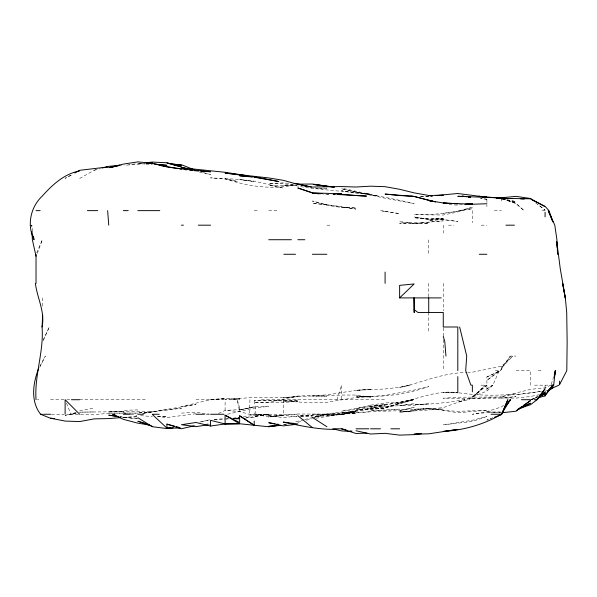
<?xml version="1.0" encoding="UTF-8"?>
<svg xmlns="http://www.w3.org/2000/svg" width="597" height="597" viewBox="0 0 597 597"><rect width="100%" height="100%" fill="white"/><g stroke="black" fill="none" stroke-linecap="round" stroke-linejoin="round"><path stroke-width="0.45" stroke-dasharray="2.98 2.24" d="M249.979 399.714L249.173 414.258L254.195 415.057L268.74 415.049L255.964 414.258L254.195 399.714M337.021 399.714L341.574 385.169L341.454 399.714M551.247 384.311L553.725 376.61M37.283 253.412L42.387 239.725L36.738 252.65M486.898 390.49L486.898 388.931L492.868 385.169L499.234 370.625L486.898 380.304L500.39 370.625L510.345 356.081L515.987 356.081M43.163 340.73L49.32 326.992L43.208 339.917M39.686 367.394L45.335 356.081L39.745 366.58M510.345 356.081L501.443 368.05L512.793 356.081L501.443 366.26L472.354 372.192L467.809 372.506M486.898 388.528L486.898 376.953L500.428 370.625L501.443 369.394M492.868 385.169L486.898 391.162L472.354 396.624L472.354 397.55L486.898 385.169L480.518 385.169M472.354 397.55L485.242 385.169L472.354 397.833L468.108 399.714L457.809 402.281L464.981 399.714L443.265 407.609L428.721 409.057L414.176 409.512L428.721 408.229L399.632 410.266L414.176 407.378L399.632 410.721L385.087 411.176L370.543 410.661L399.632 409.132L326.91 415.676L341.454 414.46L355.999 411.311L370.543 409.146L385.087 408.117L370.543 408.452L355.999 410.542L341.454 413.945L355.999 411.02L341.454 412.579L355.999 413.012C341.603 411.811 326.85 412.482 313.209 417.646M472.354 396.624L486.898 385.169M503.569 405.266L501.443 406.93L486.898 411.617L472.354 414.258L486.898 412.505L501.443 412.049L486.898 411.885L501.443 412.796M486.898 388.931L492.398 385.169M458.921 210.637L457.809 211.323L443.265 213.345L428.721 214.801L414.176 214.711L443.265 215.01L457.809 212.01L472.354 207.211L459.765 210.637L472.354 208.711L443.265 213.345M79.662 178.466L94.207 170.22L96.886 169.481M537.912 396.109L531.546 399.714L537.464 397.199M70.774 175.205L65.118 178.324L72.386 174.608M486.898 376.953L500.39 370.625M218.442 413.49L225.106 410.408L239.651 409.661L254.195 406.967L239.651 410.102L254.195 406.699L268.74 406.356L254.195 408.132L225.8 414.624M550.971 385.169L545.076 387.856L530.532 389.341L501.443 396.699L515.987 393.841C496.95 396.05 477.682 395.46 458.72 392.804M545.076 391.281L546.71 390.557M492.891 417.684L486.898 420.087L491.174 418.475M531.39 399.371L538.233 396.669M76.297 412.863L65.118 415.4L70.909 414.258L75.685 412.423M399.632 403.826L414.176 399.572L399.632 403.035L385.087 407.878L370.543 409.743L355.999 409.99L385.087 407.43L399.632 403.281L385.087 407.878L413.646 399.714M531.39 399.49L536.524 398.147M303.813 419.766L293.545 422.295M304.671 419.549L312.365 417.587M313.224 417.676L326.91 414.258L314.186 417.169M210.316 399.714L225.106 398.759L210.562 399.662L181.473 406.676L196.017 404.423L142.385 413.49M297.821 422.28L302.104 421.236M306.38 420.184L312.365 418.713M94.207 170.22L100.43 168.72M283.284 424.706L286.702 423.9M342.462 414.258L355.999 411.303M539.621 394.662L530.532 396.438L515.987 398.109L501.443 398.005L515.987 396.58C498.57 399.893 480.704 396.483 463.347 399.714C447.205 402.997 430.631 404.191 414.176 404.833L428.721 403.751L414.176 405.184L399.632 405.535L414.176 403.759L399.632 405.639L370.543 407.841L385.087 405.841L370.543 408.005L341.454 411.132C364.416 405.639 388.326 406.035 411.169 399.714C426.43 395.751 441.81 390.192 457.809 392.759L443.265 392.498L457.809 392.759M79.662 410.893L94.207 408.087M284.187 424.549L286.918 424.101M143.295 413.363L166.929 409.691L181.473 408.251L152.384 411.87L137.84 412.945L152.384 411.878L123.295 411.318L108.751 411.885L123.295 411.699L79.662 412.146M243.285 416.96L254.195 415.258L268.74 414.258L245.098 418.176M541.442 391.363L515.987 394.796L541.442 391.356M119.758 165.876L121.527 165.623M316.007 418.206L341.454 414.258L355.999 412.796L326.91 415.893L314.186 416.4M108.751 413.117L137.84 413.102L108.751 413.117L94.207 414.908L89.565 414.258L66.774 414.258M294.187 185.063C270.904 189.883 247.367 186.242 225.106 178.779L237.8 181.548L225.106 178.973L210.562 177.869L239.651 179.391L254.195 181.548L239.651 179.682L254.195 181.13L283.284 188.01L268.74 185.204L283.284 185.809L293.276 184.652M140.564 163.421L128.751 164.541M211.04 399.714L225.106 398.095L239.651 399.244L225.106 399.229L239.651 398.483L231.554 399.714C253.412 395.826 275.777 398.475 297.821 396.692L283.284 397.475L312.365 395.96L326.91 396.184L312.365 396.042L341.454 395.05L355.999 395.035L370.543 397.244L355.999 395.998C380.513 397.699 405.527 394.856 428.721 386.55L414.176 390.057L385.087 395.43L355.999 397.49L326.91 402.288L312.365 402.871L283.284 401.087L297.821 401.371L283.284 402.453L254.195 402.333L268.74 402.303L297.821 396.042L326.91 394.953L355.999 390.296L385.087 388.975L399.632 387.252L410.49 385.169L399.632 387.483C422.124 382.498 443.519 372.476 466.899 372.573M228.741 418.766L226.009 419.176M233.285 418.564L238.74 418.109L233.285 418.318L239.651 417.527M296.918 416.199L283.284 417.609L268.74 415.706L268.74 417.057L283.284 415.624L296.918 416.385M145.108 163.727L124.206 165.309M196.017 413.699L166.929 417.527L157.839 416.609M328.731 194.652L323.275 194.353M462.354 204.51L457.809 205.122L447.81 204.495M293.276 184.943L283.284 185.615L296.918 185.406M226.009 418.639L227.83 418.504M233.285 418.146L238.74 417.796M214.196 419.385L225.106 418.684M181.473 413.094L196.017 412.348L209.651 414.139M123.295 417.415L137.84 416.736L123.295 417.281L120.564 416.885L137.84 418.825M300.552 416.31L326.91 414.863L341.454 412.967L326.91 414.169L312.365 414.176L341.454 414.251L297.821 413.99L268.74 416.572L283.284 415.467L268.74 415.706M233.285 418.318L239.651 418.034M254.195 417.46L245.098 417.631M142.385 163.421L137.84 163.585L145.108 164.026M214.196 419.661L225.106 419.258M355.999 412.333L370.543 411.811M300.552 416.019L312.365 415.654L300.552 415.766M137.84 409.93L123.295 410.303L123.295 412.43M79.662 412.169L94.207 411.915M420.542 196.525L428.721 196.406M236.009 418.997L239.651 418.99M254.195 210.637L259.359 210.637M268.74 210.637L277.135 210.637M494.309 210.637L501.443 210.637M542.151 210.637L545.076 210.637M29.85 225.181L31.798 225.181L32.91 232.457M326.91 225.181L331.492 225.181M448.451 225.181L453.929 225.181M481.212 225.181L486.898 225.181M495.361 370.625L500.428 370.625M516.092 370.625L530.532 370.625L530.532 385.169M538.128 370.625L543.009 370.625M534.554 385.169L547.822 385.169M37.439 399.714L38.857 399.714M50.573 399.714L65.118 399.714M66.827 399.714L70.245 399.714M79.662 399.714L147.198 399.714M196.017 399.714L224.368 399.714M261.419 399.714L385.087 399.714M51.461 414.258L63.939 414.258M283.56 414.258L297.821 414.258M420.542 196.629L428.721 196.652M157.839 416.639L166.929 416.825L156.018 416.243M326.91 194.018L328.731 194.1M300.552 415.922L312.365 416.475M193.286 425.28L195.107 425.362M146.019 164.085L152.384 164.466M288.732 183.257L283.284 182.891L268.74 183.548C288.455 181.563 307.209 190.503 326.91 188.727L318.731 188.085M140.564 415.676L152.384 416.534M326.91 204.689L312.365 203.331L326.91 204.711L355.999 209.054L341.454 207.04L355.999 208.025L341.454 207.472L326.91 205.323L312.365 201.017L326.91 204.689L341.454 206.696M136.929 418.728L123.295 417.266L119.751 416.266M205.898 414.258L210.562 414.796M206.92 423.937L209.651 424.31M501.443 199.361L515.987 201.555L505.077 199.331M315.097 188.033L326.91 189.95L370.543 194.077L355.999 193.144L341.454 190.749C365.983 193.316 390.184 198.003 414.176 203.614L385.087 198.204L341.454 188.734L355.999 192.062L370.543 195.115L378.117 196.092L341.454 188.055M130.706 414.258L136.944 415.325M123.295 412.758L126.586 413.422M349.641 430.482L354.185 431.415M199.652 172.294L210.562 174.563L202.861 172.421M255.964 414.258L268.74 417.057M502.301 198.838L515.987 202.89L504.868 199.279M502.301 198.659L515.987 203.473L524.129 210.637L515.987 203.495L504.01 199.264M535.621 202.831L545.076 210.129L537.807 204.308M66.483 403.132L70.909 414.258M42.223 297.903L42.641 307.903M31.798 225.181L31.865 227.002M545.076 385.169L545.076 388.528M501.443 199.234L501.443 201.025M501.443 366.26L501.443 370.625M486.898 199.458L486.898 206.674M472.354 210.637L472.354 222.711M443.265 225.181L443.265 233.076M443.265 283.359L443.265 310.858M443.265 327.91L443.265 336.156M443.265 339.738L443.265 370.625M428.721 239.897L428.721 254.27M428.721 283.359L428.721 296.993M428.721 312.447L428.721 332.544M283.284 399.714L283.284 414.258L249.173 414.258L239.651 411.564L225.106 410.408L225.106 401.482M254.195 412.751L254.195 414.258M486.898 416.46L472.354 421.475L443.265 424.855L472.354 420.266L486.898 416.46M76.125 413.087L71.707 414.258L76.125 413.094M370.543 405.199L355.999 408.661L385.087 404.415L370.543 406.475L385.087 405.072L412.482 399.714L399.632 402.311L385.087 402.96L370.543 405.199M209.651 419.825L199.652 422.109L209.651 419.878M268.71 414.258L254.195 416.46L268.74 414.258M428.721 408.438L399.632 412.273L414.176 410.863L399.632 411.863L443.265 409.027L428.721 408.855L443.265 410.176L428.721 408.438M428.721 222.099L414.176 223.532L399.632 221.733L414.176 223.405L399.632 223.599L414.176 222.599L428.721 223.554L414.176 223.532L443.265 220.845L428.721 222.099M443.265 218.271L428.721 219.532L414.176 216.935L428.721 219.159L443.265 218.92L428.721 218.912L414.176 217.741L428.721 219.159L443.265 218.271M486.898 410.266L457.809 412.766L443.265 410.43L457.809 411.326L486.898 410.266M501.443 396.983C482.1 398.453 462.653 398.818 443.265 398.199L457.809 397.214L501.443 396.983M370.543 389.423L355.999 390.296L370.543 389.423M443.265 219.48L428.721 220.278L443.265 219.696L457.809 221.494L443.265 219.48M297.821 400.124L283.284 400.915L254.195 400.483L297.821 400.124M239.651 418.639L236.009 418.773L239.651 418.639M370.543 396.684L355.999 397.035L370.543 396.736M486.898 199.241L480.533 198.51L486.898 199.241M385.087 211.36L380.214 210.637L399.632 213.681L385.087 211.36M239.651 407.908L237.188 399.714L239.651 411.564L239.651 407.908"/><path stroke-width="0.9" d="M36.029 399.714C34.305 375.192 44.014 351.446 42.059 326.992C45.245 311.813 37.171 298.119 35.395 283.359M42.059 326.992L42.685 315.171M545.076 394.916L553.695 385.169L555.277 370.625L554.344 376.08M554.397 376.983L555.65 370.625L554.27 374.901M501.868 414.258L507.838 399.714L501.801 413.445M559.62 384.55L566.799 370.625L567.143 341.536L566.71 312.447L565.337 297.903L560.277 268.814L556.755 241.546M38.454 369.006C32.954 383.349 30.425 401.318 40.596 414.258L50.573 418.318L54.208 418.654M501.905 413.49L510.234 399.714L506.39 404.975M539.084 397.475L545.076 395.908L552.747 385.169L547.815 391.438M518.554 408.818L530.532 404.706L536.994 399.714L545.076 388.729L536.942 399.714L545.076 392.05L545.076 395.908M505.234 406.788L510.651 399.714L509.234 400.826M399.632 297.903L414.176 283.941L399.632 285.366L399.632 297.903L414.027 297.903L414.176 312.447L414.027 297.903M547.994 391.348L553.106 387.416M517.517 409.527L522.114 406.37M523.644 405.318L530.532 400.587L515.987 411.229L502.353 412.699M547.994 390.692L553.106 387.177M547.367 391.192L553.479 387.177M542.688 393.408L545.076 392.05M74.812 172.981L79.662 170.309L107.55 167.003L105.773 167.436M516.793 410.169L530.532 403.221L523.263 406.46M549.158 389.483L558.941 385.169M540.852 395.759L545.076 393.96L540.8 395.654M494.6 417.184L501.443 414.609M79.662 170.899C64.11 173.839 52.461 184.771 42.238 196.092C30.425 207.263 26.775 225.024 34.029 239.725L33.469 236.091M102.236 167.996L108.751 166.362L119.661 165.265M111.781 167.003L119.751 165.376L108.751 167.675L123.295 164.108L137.84 161.877L152.384 163.287L166.929 166.764L181.473 168.891L210.562 171.772L200.562 171.167M193.286 426.027L181.473 428.728L166.929 424.124L166.929 428.124L180.563 428.034M207.831 424.84L196.017 426.609L181.473 424.721L196.017 422.475L210.562 426.027L225.106 423.982L239.651 423.751L268.74 426.765L278.732 425.385M111.796 167.003L115.333 166.503M435.892 195.488L457.809 193.51L486.898 197.219L478.913 196.301L500.532 198.167M421.452 433.698L414.176 434.638L399.632 435.123L385.087 433.332L370.543 434.019L355.999 430.728M173.287 427.78L166.929 428.579L152.384 426.706L137.84 417.706M296.008 424.34L283.284 425.9L268.74 422.713L275.098 423.788M146.019 162.794L152.384 162.063L166.929 162.765L181.473 167.003L166.929 163.011L181.473 165.473L175.108 164.742M277.829 425.355L268.74 426.348L280.553 425.392M418.721 433.735L414.176 434.183L428.721 433.818L457.809 429.43L443.265 431.415C463.615 430.258 483.831 424.557 501.443 414.258L491.025 414.258M465.085 204.42L472.354 203.726L465.085 204.301M149.653 163.302L152.384 163.048L146.019 163.287M496.898 198.219L515.987 196.368L530.532 198.495L533.442 200.823M170.563 427.78L166.929 428.124L152.384 414.482M333.275 194.241L335.096 194.077M338.73 193.749L341.454 193.503L333.275 193.794M440.579 195.495L443.265 195.271L428.721 195.48L432.318 196.092L414.176 192.876L399.632 189.294L385.087 186.682L370.543 186.174L355.999 187.018L341.454 186.555L312.365 187.07L297.821 184.369L283.284 180.309L268.74 177.951L225.106 173.063L246.009 175.809M496.898 198.346L501.443 197.973L457.809 196.271L462.354 196.674M120.564 417.639L108.751 418.579L94.207 418.878L79.662 421.572L65.118 421.072L50.573 418.221L54.208 418.579M465.988 204.465L486.898 203.741M366.909 433.101L355.999 433.512L341.454 428.803L332.813 428.803L341.454 430.892L351.454 431.512M225.106 423.967L239.651 423.751L225.106 415.199L225.106 423.967L210.562 420.318L210.562 426.027M297.821 184.13L312.365 184.04L334.186 187.174M336.007 429.325C318.208 429.75 300.612 425.713 283.284 422.094L297.821 423.982M36.029 210.637L40.186 210.637M87.386 210.637L97.736 210.637M123.295 210.637L128.236 210.637M137.84 210.637L159.787 210.637M181.473 225.181L183.398 225.181M198.249 225.181L210.562 225.181M505.935 225.181L514.457 225.181M268.74 239.725L291.418 239.725M297.821 239.725L304.828 239.725M283.836 254.27L295.53 254.27M312.365 254.27L326.91 254.27M479.287 254.27L486.898 254.27M414.176 297.903L441.235 297.903M551.27 385.169L553.695 385.169M71.409 399.714L79.662 399.714M521.427 399.714L530.532 399.714M534.33 399.714L536.994 399.714M40.596 414.258L42.32 414.258M43.521 414.258L50.573 414.258M123.295 414.258L130.198 414.258M137.84 414.258L143.377 414.258M152.384 414.258L159.198 414.258M196.017 414.258L204.361 414.258M210.562 414.258L223.994 414.258M355.999 428.803L368.894 428.803M370.543 428.803L380.476 428.803M390.871 428.803L399.632 428.803M512.353 198.51L501.443 198.323L530.532 198.808L545.076 206.353L548.994 210.637L552.897 221.756M472.354 204.159L443.265 203.099L446.899 203.264M320.552 193.727L312.365 193.361C330.454 192.473 348.402 195.391 366.468 196.092L337.82 194.518M449.631 203.39L457.809 203.771L443.265 202.987L428.721 200.54L432.997 201.562M157.839 164.779L166.929 165.294L154.198 164.063M435.564 202.025L414.176 196.443L385.087 194.077L399.632 195.525M400.535 195.577L409.557 196.092M198.741 171.055L194.197 170.675M171.473 164.093L181.473 164.735L194.301 169.817M520.532 198.861L524.166 199.1M294.187 183.622L297.821 183.869L308.089 186.495M410.482 196.167L414.176 196.45L432.997 201.428L428.721 200.279M322.365 193.615L312.365 192.727L297.821 187.973L312.365 192.973M246.009 176.406L239.651 175.779L254.195 176.831L278.844 181.548L268.74 179.697M247.83 176.578L252.374 177.025M410.714 196.092L414.176 196.45M184.197 169.526L186.928 169.839M189.652 170.152L192.376 170.466M326.91 186.279L313.276 184.428L334.186 187.167M316.917 193.555L318.731 193.779M167.779 167.003L177.816 168.623M179.645 168.914L181.473 169.212M149.653 425.079L137.84 423.161L123.295 419.318L112.654 414.258L115.311 415.012M276.918 424.094L278.732 424.4M254.195 177.205L268.74 179.712M247.83 175.816L225.106 172.294L181.473 167.764L186.018 168.66M159.653 165.369L166.929 166.847M341.454 428.803L345.999 429.736M301.463 185.07L311.462 187.182M186.928 168.675L181.473 167.496L185.749 168.682M301.463 185.122L307.821 186.562M166.929 424.124L174.63 426.191M176.339 426.646L178.906 427.34M146.392 423.751L137.84 421.221L152.384 426.4M225.106 415.199L239.651 422.527L239.651 415.796L254.195 425.258L254.195 421.057M531.337 199.338L544.27 206.293M312.365 417.407L326.91 426.736M239.651 415.796L254.195 425.318M414.176 309.649L417.93 312.447L443.265 312.447L443.265 326.992L457.809 326.992L457.809 370.625M297.821 415.669L312.365 427.579M79.662 414.258L65.118 399.714L65.118 414.258M552.718 221.756L548.225 210.637L554.8 225.181L556.911 239.725L557.688 254.27L557.314 249.725M443.265 336.312L444.78 341.536L445.952 356.081M459.638 326.992L466.727 356.081L465.682 370.625L470.891 385.169L472.354 385.169L472.354 391.833M36.029 256.232L32.365 239.725L32.044 231.546M556.725 242.449L557.165 247.904M107.647 210.637L108.751 225.181M559.62 381.117L559.62 384.005M545.076 212.248L545.076 216.898M457.809 376.617L457.809 392.848M428.721 297.903L428.721 312.447M385.087 272.083L385.087 283.359M36.029 254.27L36.029 283.359M466.406 196.697L462.16 196.092L466.406 196.712M470.652 197.301L468.108 196.943L470.652 197.323M118.751 416.609L108.751 415.169L118.751 416.616M565.247 297.903L562.635 283.359L565.247 297.903"/></g></svg>
